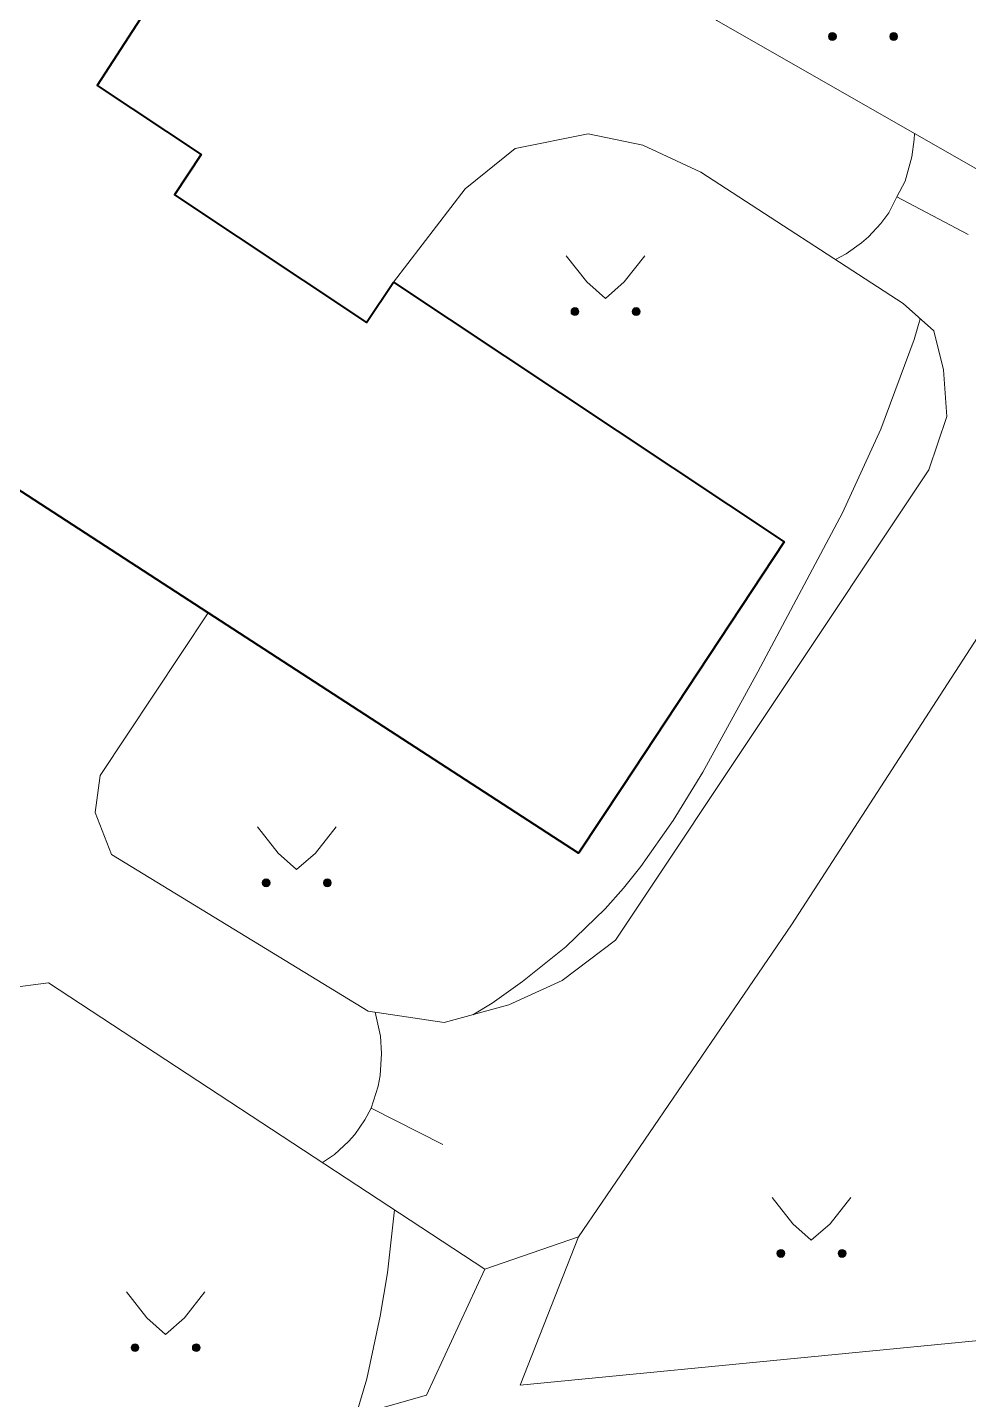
# Model space of a CAD drawing. Extents: x 1000 to 4000, y -5000 to -1000.
# Drawn here: x 1545.7 to 1569.08, y -4584.94 to -4550.85 of the extents above; entities that cross this region are included whole.
import ezdxf

# ---------------------------------------------------------------- set-up
doc = ezdxf.new("R2010")
doc.units = 0
doc.header["$MEASUREMENT"] = 0
for name, color, linetype in [('СЛОЙ_24', 7, 'CONTINUOUS'), ('СЛОЙ_41', 7, 'CONTINUOUS'), ('СЛОЙ_50', 7, 'CONTINUOUS'), ('СЛОЙ_6', 7, 'CONTINUOUS')]:
    doc.layers.add(name, color=color, linetype=linetype)

msp = doc.modelspace()

# ---------------------------------------------------------------- linework, layer by layer
at = {"layer": 'СЛОЙ_24', "color": 253, "linetype": 'Continuous', "lineweight": 0}
for points in [[(1569.824, -4554.681), (1562.829, -4550.684), (1561.449, -4549.484), (1561.28, -4547.995), (1563.275, -4543.941)], [(1567.456, -4557.712), (1562.43, -4554.449), (1560.995, -4553.778), (1559.63, -4553.497), (1557.824, -4553.858), (1556.58, -4554.862), (1554.794, -4557.182)], [(1557.946, -4584.59), (1573.598, -4583.065), (1578.412, -4581.861), (1587.001, -4579.372), (1589.409, -4577.766), (1589.73, -4576.321), (1588.686, -4573.751), (1576.326, -4555.163)], [(1576.326, -4555.163), (1564.688, -4573.148), (1559.391, -4580.897)], [(1567.456, -4557.712), (1568.219, -4558.395), (1568.459, -4559.358), (1568.54, -4560.522), (1568.098, -4561.847), (1560.313, -4573.53), (1558.988, -4574.533)], [(1558.988, -4574.533), (1557.664, -4575.135), (1556.059, -4575.577), (1554.172, -4575.296), (1547.791, -4571.402), (1547.39, -4570.358), (1547.51, -4569.435), (1550.191, -4565.395)], [(1546.229, -4574.594), (1543.741, -4574.915), (1541.429, -4578.556)], [(1557.063, -4581.7), (1546.229, -4574.594)], [(1559.391, -4580.897), (1557.063, -4581.7)], [(1557.946, -4584.59), (1559.391, -4580.897)], [(1530.014, -4587.019), (1530.094, -4588.223), (1543.618, -4594.326), (1548.515, -4586.858), (1555.618, -4584.831), (1557.063, -4581.7)]]:
    msp.add_lwpolyline(points, dxfattribs=at)
at = {"layer": 'СЛОЙ_41', "color": 253, "linetype": 'Continuous', "lineweight": 0}
for p, q in [((1559.091, -4556.525), (1559.601, -4557.175)), ((1561.041, -4556.525), (1560.531, -4557.175)), ((1559.601, -4557.175), (1560.061, -4557.585)), ((1560.531, -4557.175), (1560.061, -4557.585)), ((1551.42, -4570.718), (1551.93, -4571.368)), ((1553.37, -4570.718), (1552.86, -4571.368)), ((1551.93, -4571.368), (1552.39, -4571.778)), ((1552.86, -4571.368), (1552.39, -4571.778)), ((1564.207, -4579.925), (1564.717, -4580.575)), ((1566.157, -4579.925), (1565.647, -4580.575)), ((1564.717, -4580.575), (1565.177, -4580.985)), ((1565.647, -4580.575), (1565.177, -4580.985)), ((1548.163, -4582.267), (1548.673, -4582.917)), ((1550.113, -4582.267), (1549.603, -4582.917)), ((1548.673, -4582.917), (1549.133, -4583.327)), ((1549.603, -4582.917), (1549.133, -4583.327))]:
    msp.add_line(p, q, dxfattribs=at)
for centre in [(1565.701, -4551.078), (1567.222, -4551.078), (1559.305, -4557.913), (1560.826, -4557.913), (1551.634, -4572.106), (1553.155, -4572.106), (1564.421, -4581.313), (1565.942, -4581.313), (1548.377, -4583.655), (1549.898, -4583.655)]:
    msp.add_circle(centre, 0.0976, dxfattribs=at)
for points in [[(1565.62, -4551.132), (1565.611, -4551.04), (1565.62, -4551.023)], [(1565.632, -4551.147), (1565.62, -4551.023), (1565.632, -4551.009)], [(1565.62, -4551.132), (1565.62, -4551.023), (1565.632, -4551.147)], [(1565.647, -4551.159), (1565.632, -4551.009), (1565.647, -4550.996)], [(1565.632, -4551.147), (1565.632, -4551.009), (1565.647, -4551.159)], [(1565.664, -4551.168), (1565.647, -4550.996), (1565.664, -4550.987)], [(1565.647, -4551.159), (1565.647, -4550.996), (1565.664, -4551.168)], [(1565.682, -4551.173), (1565.664, -4550.987), (1565.682, -4550.982)], [(1565.664, -4551.168), (1565.664, -4550.987), (1565.682, -4551.173)], [(1565.701, -4551.175), (1565.682, -4550.982), (1565.701, -4550.98)], [(1565.682, -4551.173), (1565.682, -4550.982), (1565.701, -4551.175)], [(1567.141, -4551.132), (1567.132, -4551.04), (1567.141, -4551.023)], [(1567.153, -4551.147), (1567.141, -4551.023), (1567.153, -4551.009)], [(1567.141, -4551.132), (1567.141, -4551.023), (1567.153, -4551.147)], [(1567.168, -4551.159), (1567.153, -4551.009), (1567.168, -4550.996)], [(1567.153, -4551.147), (1567.153, -4551.009), (1567.168, -4551.159)], [(1567.185, -4551.168), (1567.168, -4550.996), (1567.185, -4550.987)], [(1567.168, -4551.159), (1567.168, -4550.996), (1567.185, -4551.168)], [(1567.203, -4551.173), (1567.185, -4550.987), (1567.203, -4550.982)], [(1567.185, -4551.168), (1567.185, -4550.987), (1567.203, -4551.173)], [(1567.222, -4551.175), (1567.203, -4550.982), (1567.222, -4550.98)], [(1567.203, -4551.173), (1567.203, -4550.982), (1567.222, -4551.175)], [(1565.605, -4551.097), (1565.603, -4551.078), (1565.605, -4551.058)], [(1565.611, -4551.115), (1565.605, -4551.058), (1565.611, -4551.04)], [(1565.605, -4551.097), (1565.605, -4551.058), (1565.611, -4551.115)], [(1565.611, -4551.115), (1565.611, -4551.04), (1565.62, -4551.132)], [(1567.126, -4551.097), (1567.124, -4551.078), (1567.126, -4551.058)], [(1567.132, -4551.115), (1567.126, -4551.058), (1567.132, -4551.04)], [(1567.126, -4551.097), (1567.126, -4551.058), (1567.132, -4551.115)], [(1567.132, -4551.115), (1567.132, -4551.04), (1567.141, -4551.132)], [(1559.236, -4557.982), (1559.223, -4557.859), (1559.236, -4557.844)], [(1559.25, -4557.994), (1559.236, -4557.844), (1559.25, -4557.832)], [(1559.236, -4557.982), (1559.236, -4557.844), (1559.25, -4557.994)], [(1559.267, -4558.003), (1559.25, -4557.832), (1559.267, -4557.823)], [(1559.25, -4557.994), (1559.25, -4557.832), (1559.267, -4558.003)], [(1559.286, -4558.009), (1559.267, -4557.823), (1559.286, -4557.817)], [(1559.267, -4558.003), (1559.267, -4557.823), (1559.286, -4558.009)], [(1559.305, -4558.011), (1559.286, -4557.817), (1559.305, -4557.815)], [(1559.286, -4558.009), (1559.286, -4557.817), (1559.305, -4558.011)], [(1560.757, -4557.982), (1560.744, -4557.859), (1560.757, -4557.844)], [(1560.771, -4557.994), (1560.757, -4557.844), (1560.771, -4557.832)], [(1560.757, -4557.982), (1560.757, -4557.844), (1560.771, -4557.994)], [(1560.788, -4558.003), (1560.771, -4557.832), (1560.788, -4557.823)], [(1560.771, -4557.994), (1560.771, -4557.832), (1560.788, -4558.003)], [(1560.807, -4558.009), (1560.788, -4557.823), (1560.807, -4557.817)], [(1560.788, -4558.003), (1560.788, -4557.823), (1560.807, -4558.009)], [(1560.826, -4558.011), (1560.807, -4557.817), (1560.826, -4557.815)], [(1560.807, -4558.009), (1560.807, -4557.817), (1560.826, -4558.011)], [(1559.209, -4557.932), (1559.207, -4557.913), (1559.209, -4557.894)], [(1559.214, -4557.95), (1559.209, -4557.894), (1559.214, -4557.876)], [(1559.209, -4557.932), (1559.209, -4557.894), (1559.214, -4557.95)], [(1559.223, -4557.967), (1559.214, -4557.876), (1559.223, -4557.859)], [(1559.214, -4557.95), (1559.214, -4557.876), (1559.223, -4557.967)], [(1559.223, -4557.967), (1559.223, -4557.859), (1559.236, -4557.982)], [(1560.73, -4557.932), (1560.728, -4557.913), (1560.73, -4557.894)], [(1560.735, -4557.95), (1560.73, -4557.894), (1560.735, -4557.876)], [(1560.73, -4557.932), (1560.73, -4557.894), (1560.735, -4557.95)], [(1560.744, -4557.967), (1560.735, -4557.876), (1560.744, -4557.859)], [(1560.735, -4557.95), (1560.735, -4557.876), (1560.744, -4557.967)], [(1560.744, -4557.967), (1560.744, -4557.859), (1560.757, -4557.982)], [(1551.538, -4572.125), (1551.536, -4572.106), (1551.538, -4572.087)], [(1551.543, -4572.143), (1551.538, -4572.087), (1551.543, -4572.069)], [(1551.538, -4572.125), (1551.538, -4572.087), (1551.543, -4572.143)], [(1551.552, -4572.16), (1551.543, -4572.069), (1551.552, -4572.052)], [(1551.543, -4572.143), (1551.543, -4572.069), (1551.552, -4572.16)], [(1551.565, -4572.175), (1551.552, -4572.052), (1551.565, -4572.037)], [(1551.552, -4572.16), (1551.552, -4572.052), (1551.565, -4572.175)], [(1551.579, -4572.187), (1551.565, -4572.037), (1551.579, -4572.025)], [(1551.565, -4572.175), (1551.565, -4572.037), (1551.579, -4572.187)], [(1551.596, -4572.196), (1551.579, -4572.025), (1551.596, -4572.016)], [(1551.579, -4572.187), (1551.579, -4572.025), (1551.596, -4572.196)], [(1551.615, -4572.202), (1551.596, -4572.016), (1551.615, -4572.01)], [(1551.596, -4572.196), (1551.596, -4572.016), (1551.615, -4572.202)], [(1551.634, -4572.204), (1551.615, -4572.01), (1551.634, -4572.008)], [(1551.615, -4572.202), (1551.615, -4572.01), (1551.634, -4572.204)], [(1553.059, -4572.125), (1553.057, -4572.106), (1553.059, -4572.087)], [(1553.064, -4572.143), (1553.059, -4572.087), (1553.064, -4572.069)], [(1553.059, -4572.125), (1553.059, -4572.087), (1553.064, -4572.143)], [(1553.073, -4572.16), (1553.064, -4572.069), (1553.073, -4572.052)], [(1553.064, -4572.143), (1553.064, -4572.069), (1553.073, -4572.16)], [(1553.086, -4572.175), (1553.073, -4572.052), (1553.086, -4572.037)], [(1553.073, -4572.16), (1553.073, -4572.052), (1553.086, -4572.175)], [(1553.1, -4572.187), (1553.086, -4572.037), (1553.1, -4572.025)], [(1553.086, -4572.175), (1553.086, -4572.037), (1553.1, -4572.187)], [(1553.117, -4572.196), (1553.1, -4572.025), (1553.117, -4572.016)], [(1553.1, -4572.187), (1553.1, -4572.025), (1553.117, -4572.196)], [(1553.136, -4572.202), (1553.117, -4572.016), (1553.136, -4572.01)], [(1553.117, -4572.196), (1553.117, -4572.016), (1553.136, -4572.202)], [(1553.155, -4572.204), (1553.136, -4572.01), (1553.155, -4572.008)], [(1553.136, -4572.202), (1553.136, -4572.01), (1553.155, -4572.204)], [(1564.325, -4581.332), (1564.323, -4581.313), (1564.325, -4581.294)], [(1564.33, -4581.35), (1564.325, -4581.294), (1564.33, -4581.276)], [(1564.325, -4581.332), (1564.325, -4581.294), (1564.33, -4581.35)], [(1564.339, -4581.367), (1564.33, -4581.276), (1564.339, -4581.259)], [(1564.33, -4581.35), (1564.33, -4581.276), (1564.339, -4581.367)], [(1564.352, -4581.382), (1564.339, -4581.259), (1564.352, -4581.244)], [(1564.339, -4581.367), (1564.339, -4581.259), (1564.352, -4581.382)], [(1564.366, -4581.394), (1564.352, -4581.244), (1564.366, -4581.232)], [(1564.352, -4581.382), (1564.352, -4581.244), (1564.366, -4581.394)], [(1564.383, -4581.403), (1564.366, -4581.232), (1564.383, -4581.223)], [(1564.366, -4581.394), (1564.366, -4581.232), (1564.383, -4581.403)], [(1564.402, -4581.409), (1564.383, -4581.223), (1564.402, -4581.217)], [(1564.383, -4581.403), (1564.383, -4581.223), (1564.402, -4581.409)], [(1564.421, -4581.411), (1564.402, -4581.217), (1564.421, -4581.215)], [(1564.402, -4581.409), (1564.402, -4581.217), (1564.421, -4581.411)], [(1565.846, -4581.332), (1565.844, -4581.313), (1565.846, -4581.294)], [(1565.851, -4581.35), (1565.846, -4581.294), (1565.851, -4581.276)], [(1565.846, -4581.332), (1565.846, -4581.294), (1565.851, -4581.35)], [(1565.86, -4581.367), (1565.851, -4581.276), (1565.86, -4581.259)], [(1565.851, -4581.35), (1565.851, -4581.276), (1565.86, -4581.367)], [(1565.873, -4581.382), (1565.86, -4581.259), (1565.873, -4581.244)], [(1565.86, -4581.367), (1565.86, -4581.259), (1565.873, -4581.382)], [(1565.887, -4581.394), (1565.873, -4581.244), (1565.887, -4581.232)], [(1565.873, -4581.382), (1565.873, -4581.244), (1565.887, -4581.394)], [(1565.904, -4581.403), (1565.887, -4581.232), (1565.904, -4581.223)], [(1565.887, -4581.394), (1565.887, -4581.232), (1565.904, -4581.403)], [(1565.923, -4581.409), (1565.904, -4581.223), (1565.923, -4581.217)], [(1565.904, -4581.403), (1565.904, -4581.223), (1565.923, -4581.409)], [(1565.942, -4581.411), (1565.923, -4581.217), (1565.942, -4581.215)], [(1565.923, -4581.409), (1565.923, -4581.217), (1565.942, -4581.411)], [(1548.281, -4583.674), (1548.279, -4583.655), (1548.281, -4583.636)], [(1548.286, -4583.692), (1548.281, -4583.636), (1548.286, -4583.618)], [(1548.281, -4583.674), (1548.281, -4583.636), (1548.286, -4583.692)], [(1548.295, -4583.709), (1548.286, -4583.618), (1548.295, -4583.601)], [(1548.286, -4583.692), (1548.286, -4583.618), (1548.295, -4583.709)], [(1548.308, -4583.724), (1548.295, -4583.601), (1548.308, -4583.586)], [(1548.295, -4583.709), (1548.295, -4583.601), (1548.308, -4583.724)], [(1548.322, -4583.736), (1548.308, -4583.586), (1548.322, -4583.574)], [(1548.308, -4583.724), (1548.308, -4583.586), (1548.322, -4583.736)], [(1548.339, -4583.745), (1548.322, -4583.574), (1548.339, -4583.565)], [(1548.322, -4583.736), (1548.322, -4583.574), (1548.339, -4583.745)], [(1548.358, -4583.751), (1548.339, -4583.565), (1548.358, -4583.559)], [(1548.339, -4583.745), (1548.339, -4583.565), (1548.358, -4583.751)], [(1548.377, -4583.753), (1548.358, -4583.559), (1548.377, -4583.557)], [(1548.358, -4583.751), (1548.358, -4583.559), (1548.377, -4583.753)], [(1549.802, -4583.674), (1549.8, -4583.655), (1549.802, -4583.636)], [(1549.807, -4583.692), (1549.802, -4583.636), (1549.807, -4583.618)], [(1549.802, -4583.674), (1549.802, -4583.636), (1549.807, -4583.692)], [(1549.816, -4583.709), (1549.807, -4583.618), (1549.816, -4583.601)], [(1549.807, -4583.692), (1549.807, -4583.618), (1549.816, -4583.709)], [(1549.829, -4583.724), (1549.816, -4583.601), (1549.829, -4583.586)], [(1549.816, -4583.709), (1549.816, -4583.601), (1549.829, -4583.724)], [(1549.843, -4583.736), (1549.829, -4583.586), (1549.843, -4583.574)], [(1549.829, -4583.724), (1549.829, -4583.586), (1549.843, -4583.736)], [(1549.86, -4583.745), (1549.843, -4583.574), (1549.86, -4583.565)], [(1549.843, -4583.736), (1549.843, -4583.574), (1549.86, -4583.745)], [(1549.879, -4583.751), (1549.86, -4583.565), (1549.879, -4583.559)], [(1549.86, -4583.745), (1549.86, -4583.565), (1549.879, -4583.751)], [(1549.898, -4583.753), (1549.879, -4583.559), (1549.898, -4583.557)], [(1549.879, -4583.751), (1549.879, -4583.559), (1549.898, -4583.753)]]:
    msp.add_solid(points, dxfattribs=at)
at = {"layer": 'СЛОЙ_41', "color": 253, "linetype": 'Continuous', "lineweight": 0, "extrusion": (0, 0, -1)}
for points in [[(-1565.701, -4551.175), (-1565.701, -4550.98), (-1565.72, -4551.173)], [(-1565.72, -4551.173), (-1565.701, -4550.98), (-1565.72, -4550.982)], [(-1565.72, -4551.173), (-1565.72, -4550.982), (-1565.738, -4551.168)], [(-1565.738, -4551.168), (-1565.72, -4550.982), (-1565.738, -4550.987)], [(-1565.738, -4551.168), (-1565.738, -4550.987), (-1565.755, -4551.159)], [(-1565.755, -4551.159), (-1565.738, -4550.987), (-1565.755, -4550.996)], [(-1565.755, -4551.159), (-1565.755, -4550.996), (-1565.77, -4551.147)], [(-1565.77, -4551.147), (-1565.755, -4550.996), (-1565.77, -4551.009)], [(-1565.77, -4551.147), (-1565.77, -4551.009), (-1565.782, -4551.132)], [(-1565.782, -4551.132), (-1565.77, -4551.009), (-1565.782, -4551.023)], [(-1565.782, -4551.132), (-1565.782, -4551.023), (-1565.791, -4551.115)], [(-1565.791, -4551.115), (-1565.782, -4551.023), (-1565.791, -4551.04)], [(-1567.222, -4551.175), (-1567.222, -4550.98), (-1567.241, -4551.173)], [(-1567.241, -4551.173), (-1567.222, -4550.98), (-1567.241, -4550.982)], [(-1567.241, -4551.173), (-1567.241, -4550.982), (-1567.259, -4551.168)], [(-1567.259, -4551.168), (-1567.241, -4550.982), (-1567.259, -4550.987)], [(-1567.259, -4551.168), (-1567.259, -4550.987), (-1567.276, -4551.159)], [(-1567.276, -4551.159), (-1567.259, -4550.987), (-1567.276, -4550.996)], [(-1567.276, -4551.159), (-1567.276, -4550.996), (-1567.291, -4551.147)], [(-1567.291, -4551.147), (-1567.276, -4550.996), (-1567.291, -4551.009)], [(-1567.291, -4551.147), (-1567.291, -4551.009), (-1567.303, -4551.132)], [(-1567.303, -4551.132), (-1567.291, -4551.009), (-1567.303, -4551.023)], [(-1567.303, -4551.132), (-1567.303, -4551.023), (-1567.312, -4551.115)], [(-1567.312, -4551.115), (-1567.303, -4551.023), (-1567.312, -4551.04)], [(-1565.791, -4551.115), (-1565.791, -4551.04), (-1565.797, -4551.097)], [(-1565.797, -4551.097), (-1565.791, -4551.04), (-1565.797, -4551.058)], [(-1565.797, -4551.097), (-1565.797, -4551.058), (-1565.799, -4551.078)], [(-1567.312, -4551.115), (-1567.312, -4551.04), (-1567.318, -4551.097)], [(-1567.318, -4551.097), (-1567.312, -4551.04), (-1567.318, -4551.058)], [(-1567.318, -4551.097), (-1567.318, -4551.058), (-1567.32, -4551.078)], [(-1559.305, -4558.011), (-1559.305, -4557.815), (-1559.324, -4558.009)], [(-1559.324, -4558.009), (-1559.305, -4557.815), (-1559.324, -4557.817)], [(-1559.324, -4558.009), (-1559.324, -4557.817), (-1559.342, -4558.003)], [(-1559.342, -4558.003), (-1559.324, -4557.817), (-1559.342, -4557.823)], [(-1559.342, -4558.003), (-1559.342, -4557.823), (-1559.359, -4557.994)], [(-1559.359, -4557.994), (-1559.342, -4557.823), (-1559.359, -4557.832)], [(-1559.359, -4557.994), (-1559.359, -4557.832), (-1559.374, -4557.982)], [(-1559.374, -4557.982), (-1559.359, -4557.832), (-1559.374, -4557.844)], [(-1559.374, -4557.982), (-1559.374, -4557.844), (-1559.386, -4557.967)], [(-1559.386, -4557.967), (-1559.374, -4557.844), (-1559.386, -4557.859)], [(-1560.826, -4558.011), (-1560.826, -4557.815), (-1560.845, -4558.009)], [(-1560.845, -4558.009), (-1560.826, -4557.815), (-1560.845, -4557.817)], [(-1560.845, -4558.009), (-1560.845, -4557.817), (-1560.863, -4558.003)], [(-1560.863, -4558.003), (-1560.845, -4557.817), (-1560.863, -4557.823)], [(-1560.863, -4558.003), (-1560.863, -4557.823), (-1560.88, -4557.994)], [(-1560.88, -4557.994), (-1560.863, -4557.823), (-1560.88, -4557.832)], [(-1560.88, -4557.994), (-1560.88, -4557.832), (-1560.895, -4557.982)], [(-1560.895, -4557.982), (-1560.88, -4557.832), (-1560.895, -4557.844)], [(-1560.895, -4557.982), (-1560.895, -4557.844), (-1560.907, -4557.967)], [(-1560.907, -4557.967), (-1560.895, -4557.844), (-1560.907, -4557.859)], [(-1559.386, -4557.967), (-1559.386, -4557.859), (-1559.395, -4557.95)], [(-1559.395, -4557.95), (-1559.386, -4557.859), (-1559.395, -4557.876)], [(-1559.395, -4557.95), (-1559.395, -4557.876), (-1559.4, -4557.932)], [(-1559.4, -4557.932), (-1559.395, -4557.876), (-1559.4, -4557.894)], [(-1559.4, -4557.932), (-1559.4, -4557.894), (-1559.402, -4557.913)], [(-1560.907, -4557.967), (-1560.907, -4557.859), (-1560.916, -4557.95)], [(-1560.916, -4557.95), (-1560.907, -4557.859), (-1560.916, -4557.876)], [(-1560.916, -4557.95), (-1560.916, -4557.876), (-1560.921, -4557.932)], [(-1560.921, -4557.932), (-1560.916, -4557.876), (-1560.921, -4557.894)], [(-1560.921, -4557.932), (-1560.921, -4557.894), (-1560.923, -4557.913)], [(-1551.634, -4572.204), (-1551.634, -4572.008), (-1551.653, -4572.202)], [(-1551.653, -4572.202), (-1551.634, -4572.008), (-1551.653, -4572.01)], [(-1551.653, -4572.202), (-1551.653, -4572.01), (-1551.671, -4572.196)], [(-1551.671, -4572.196), (-1551.653, -4572.01), (-1551.671, -4572.016)], [(-1551.671, -4572.196), (-1551.671, -4572.016), (-1551.688, -4572.187)], [(-1551.688, -4572.187), (-1551.671, -4572.016), (-1551.688, -4572.025)], [(-1551.688, -4572.187), (-1551.688, -4572.025), (-1551.703, -4572.175)], [(-1551.703, -4572.175), (-1551.688, -4572.025), (-1551.703, -4572.037)], [(-1551.703, -4572.175), (-1551.703, -4572.037), (-1551.715, -4572.16)], [(-1551.715, -4572.16), (-1551.703, -4572.037), (-1551.715, -4572.052)], [(-1551.715, -4572.16), (-1551.715, -4572.052), (-1551.724, -4572.143)], [(-1551.724, -4572.143), (-1551.715, -4572.052), (-1551.724, -4572.069)], [(-1551.724, -4572.143), (-1551.724, -4572.069), (-1551.729, -4572.125)], [(-1551.729, -4572.125), (-1551.724, -4572.069), (-1551.729, -4572.087)], [(-1551.729, -4572.125), (-1551.729, -4572.087), (-1551.731, -4572.106)], [(-1553.155, -4572.204), (-1553.155, -4572.008), (-1553.174, -4572.202)], [(-1553.174, -4572.202), (-1553.155, -4572.008), (-1553.174, -4572.01)], [(-1553.174, -4572.202), (-1553.174, -4572.01), (-1553.192, -4572.196)], [(-1553.192, -4572.196), (-1553.174, -4572.01), (-1553.192, -4572.016)], [(-1553.192, -4572.196), (-1553.192, -4572.016), (-1553.209, -4572.187)], [(-1553.209, -4572.187), (-1553.192, -4572.016), (-1553.209, -4572.025)], [(-1553.209, -4572.187), (-1553.209, -4572.025), (-1553.224, -4572.175)], [(-1553.224, -4572.175), (-1553.209, -4572.025), (-1553.224, -4572.037)], [(-1553.224, -4572.175), (-1553.224, -4572.037), (-1553.236, -4572.16)], [(-1553.236, -4572.16), (-1553.224, -4572.037), (-1553.236, -4572.052)], [(-1553.236, -4572.16), (-1553.236, -4572.052), (-1553.245, -4572.143)], [(-1553.245, -4572.143), (-1553.236, -4572.052), (-1553.245, -4572.069)], [(-1553.245, -4572.143), (-1553.245, -4572.069), (-1553.25, -4572.125)], [(-1553.25, -4572.125), (-1553.245, -4572.069), (-1553.25, -4572.087)], [(-1553.25, -4572.125), (-1553.25, -4572.087), (-1553.252, -4572.106)], [(-1564.421, -4581.411), (-1564.421, -4581.215), (-1564.44, -4581.409)], [(-1564.44, -4581.409), (-1564.421, -4581.215), (-1564.44, -4581.217)], [(-1564.44, -4581.409), (-1564.44, -4581.217), (-1564.458, -4581.403)], [(-1564.458, -4581.403), (-1564.44, -4581.217), (-1564.458, -4581.223)], [(-1564.458, -4581.403), (-1564.458, -4581.223), (-1564.475, -4581.394)], [(-1564.475, -4581.394), (-1564.458, -4581.223), (-1564.475, -4581.232)], [(-1564.475, -4581.394), (-1564.475, -4581.232), (-1564.49, -4581.382)], [(-1564.49, -4581.382), (-1564.475, -4581.232), (-1564.49, -4581.244)], [(-1564.49, -4581.382), (-1564.49, -4581.244), (-1564.502, -4581.367)], [(-1564.502, -4581.367), (-1564.49, -4581.244), (-1564.502, -4581.259)], [(-1564.502, -4581.367), (-1564.502, -4581.259), (-1564.511, -4581.35)], [(-1564.511, -4581.35), (-1564.502, -4581.259), (-1564.511, -4581.276)], [(-1564.511, -4581.35), (-1564.511, -4581.276), (-1564.516, -4581.332)], [(-1564.516, -4581.332), (-1564.511, -4581.276), (-1564.516, -4581.294)], [(-1564.516, -4581.332), (-1564.516, -4581.294), (-1564.518, -4581.313)], [(-1565.942, -4581.411), (-1565.942, -4581.215), (-1565.961, -4581.409)], [(-1565.961, -4581.409), (-1565.942, -4581.215), (-1565.961, -4581.217)], [(-1565.961, -4581.409), (-1565.961, -4581.217), (-1565.979, -4581.403)], [(-1565.979, -4581.403), (-1565.961, -4581.217), (-1565.979, -4581.223)], [(-1565.979, -4581.403), (-1565.979, -4581.223), (-1565.996, -4581.394)], [(-1565.996, -4581.394), (-1565.979, -4581.223), (-1565.996, -4581.232)], [(-1565.996, -4581.394), (-1565.996, -4581.232), (-1566.011, -4581.382)], [(-1566.011, -4581.382), (-1565.996, -4581.232), (-1566.011, -4581.244)], [(-1566.011, -4581.382), (-1566.011, -4581.244), (-1566.023, -4581.367)], [(-1566.023, -4581.367), (-1566.011, -4581.244), (-1566.023, -4581.259)], [(-1566.023, -4581.367), (-1566.023, -4581.259), (-1566.032, -4581.35)], [(-1566.032, -4581.35), (-1566.023, -4581.259), (-1566.032, -4581.276)], [(-1566.032, -4581.35), (-1566.032, -4581.276), (-1566.037, -4581.332)], [(-1566.037, -4581.332), (-1566.032, -4581.276), (-1566.037, -4581.294)], [(-1566.037, -4581.332), (-1566.037, -4581.294), (-1566.039, -4581.313)], [(-1548.377, -4583.753), (-1548.377, -4583.557), (-1548.396, -4583.751)], [(-1548.396, -4583.751), (-1548.377, -4583.557), (-1548.396, -4583.559)], [(-1548.396, -4583.751), (-1548.396, -4583.559), (-1548.414, -4583.745)], [(-1548.414, -4583.745), (-1548.396, -4583.559), (-1548.414, -4583.565)], [(-1548.414, -4583.745), (-1548.414, -4583.565), (-1548.431, -4583.736)], [(-1548.431, -4583.736), (-1548.414, -4583.565), (-1548.431, -4583.574)], [(-1548.431, -4583.736), (-1548.431, -4583.574), (-1548.446, -4583.724)], [(-1548.446, -4583.724), (-1548.431, -4583.574), (-1548.446, -4583.586)], [(-1548.446, -4583.724), (-1548.446, -4583.586), (-1548.458, -4583.709)], [(-1548.458, -4583.709), (-1548.446, -4583.586), (-1548.458, -4583.601)], [(-1548.458, -4583.709), (-1548.458, -4583.601), (-1548.467, -4583.692)], [(-1548.467, -4583.692), (-1548.458, -4583.601), (-1548.467, -4583.618)], [(-1548.467, -4583.692), (-1548.467, -4583.618), (-1548.472, -4583.674)], [(-1548.472, -4583.674), (-1548.467, -4583.618), (-1548.472, -4583.636)], [(-1548.472, -4583.674), (-1548.472, -4583.636), (-1548.474, -4583.655)], [(-1549.898, -4583.753), (-1549.898, -4583.557), (-1549.917, -4583.751)], [(-1549.917, -4583.751), (-1549.898, -4583.557), (-1549.917, -4583.559)], [(-1549.917, -4583.751), (-1549.917, -4583.559), (-1549.935, -4583.745)], [(-1549.935, -4583.745), (-1549.917, -4583.559), (-1549.935, -4583.565)], [(-1549.935, -4583.745), (-1549.935, -4583.565), (-1549.952, -4583.736)], [(-1549.952, -4583.736), (-1549.935, -4583.565), (-1549.952, -4583.574)], [(-1549.952, -4583.736), (-1549.952, -4583.574), (-1549.967, -4583.724)], [(-1549.967, -4583.724), (-1549.952, -4583.574), (-1549.967, -4583.586)], [(-1549.967, -4583.724), (-1549.967, -4583.586), (-1549.979, -4583.709)], [(-1549.979, -4583.709), (-1549.967, -4583.586), (-1549.979, -4583.601)], [(-1549.979, -4583.709), (-1549.979, -4583.601), (-1549.988, -4583.692)], [(-1549.988, -4583.692), (-1549.979, -4583.601), (-1549.988, -4583.618)], [(-1549.988, -4583.692), (-1549.988, -4583.618), (-1549.993, -4583.674)], [(-1549.993, -4583.674), (-1549.988, -4583.618), (-1549.993, -4583.636)], [(-1549.993, -4583.674), (-1549.993, -4583.636), (-1549.995, -4583.655)]]:
    msp.add_solid(points, dxfattribs=at)
at = {"layer": 'СЛОЙ_50', "color": 253, "linetype": 'Continuous', "lineweight": 0}
msp.add_line((1554.24, -4577.7), (1556.024, -4578.604), dxfattribs=at)
for points in [[(1567.738, -4553.489), (1567.735, -4553.636), (1567.67, -4554.069), (1567.505, -4554.67), (1567.305, -4555.065), (1567.105, -4555.461), (1566.904, -4555.728), (1566.594, -4556.054), (1566.422, -4556.204), (1566.041, -4556.479), (1565.776, -4556.621)], [(1567.305, -4555.065), (1569.075, -4555.996)], [(1556.765, -4575.382), (1557.246, -4575.093), (1558.006, -4574.559), (1559.077, -4573.695), (1560.057, -4572.749), (1560.509, -4572.242), (1560.945, -4571.702), (1561.749, -4570.56), (1562.483, -4569.356), (1563.848, -4566.865), (1565.949, -4562.91), (1566.905, -4560.831), (1567.732, -4558.604), (1567.882, -4558.094)], [(1554.343, -4575.321), (1554.471, -4575.912), (1554.499, -4576.348), (1554.466, -4576.895), (1554.42, -4577.154), (1554.24, -4577.7), (1554.088, -4577.994), (1553.833, -4578.359), (1553.682, -4578.53), (1553.335, -4578.851), (1553.033, -4579.056)], [(1544.957, -4597.128), (1546.383, -4596.007), (1547.873, -4594.84), (1549.191, -4593.626), (1550.283, -4592.415), (1550.944, -4591.554), (1552.109, -4589.712), (1552.614, -4588.731), (1553.473, -4586.654), (1554.135, -4584.431), (1554.47, -4582.871), (1554.647, -4581.798), (1554.819, -4580.228)]]:
    msp.add_lwpolyline(points, dxfattribs=at)
at = {"layer": 'СЛОЙ_6', "color": 253, "linetype": 'Continuous', "lineweight": 40}
for points in [[(1549.768, -4548.687), (1547.436, -4552.292), (1550.023, -4554.011), (1549.359, -4555.011), (1554.13, -4558.181), (1554.794, -4557.182)], [(1554.794, -4557.182), (1564.501, -4563.633), (1560.486, -4569.719), (1559.396, -4571.372), (1550.191, -4565.395)], [(1550.191, -4565.395), (1542.346, -4560.301), (1538.549, -4565.958)]]:
    msp.add_lwpolyline(points, dxfattribs=at)

doc.saveas('drawing.dxf')
